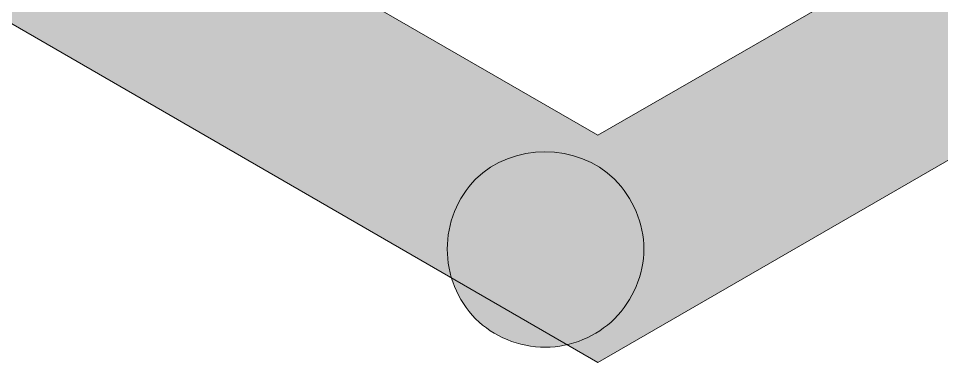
# Model space of a CAD drawing. Header units: inches. Extents: x 12.2 to 89.5, y 31 to 120.1.
# Drawn here: x 49.113 to 51.839, y 31 to 32.016 of the extents above; entities that cross this region are included whole.
import ezdxf

# ---------------------------------------------------------------- set-up
doc = ezdxf.new("R2010")
doc.units = ezdxf.units.IN
doc.header["$MEASUREMENT"] = 0
doc.layers.add('Layer 1', color=7, linetype='Continuous')

# ---------------------------------------------------------------- blocks, each defined once
blk = doc.blocks.new('block 3')
at = {"layer": 'Layer 1', "true_color": 0xffffff}
h = blk.add_hatch(color=7, dxfattribs=at)
h.dxf.hatch_style = 2
h.paths.add_polyline_path([(50.824, 31), (50.679, 31.084), (12.25, 53.271), (12.25, 97.812), (12.395, 97.896), (50.824, 120.083), (89.398, 97.812), (89.398, 53.27), (89.253, 53.186)])
h.paths.add_polyline_path([(12.831, 53.606), (50.824, 31.671), (88.817, 53.606), (88.817, 97.476), (50.824, 119.412), (12.831, 97.477)])
at = {"layer": 'Layer 1', "lineweight": 0}
for points in [[(50.824, 31), (50.679, 31.084), (12.25, 53.271), (12.25, 97.812), (12.395, 97.896), (50.824, 120.083), (89.398, 97.812), (89.398, 53.27), (89.253, 53.186), (50.824, 31)], [(12.831, 53.606), (50.824, 31.671), (88.817, 53.606), (88.817, 97.476), (50.824, 119.412), (12.831, 97.477), (12.831, 53.606)]]:
    blk.add_lwpolyline(points, dxfattribs=at)
blk = doc.blocks.new('block 5')
at = {"layer": 'Layer 1', "true_color": 0xffffff}
h = blk.add_hatch(color=7, dxfattribs=at)
h.dxf.hatch_style = 2
edge = h.paths.add_edge_path()
edge.add_spline(control_points=[(50.669, 31.045), (50.59, 31.045), (50.515, 31.077), (50.463, 31.129), (50.408, 31.184), (50.379, 31.26), (50.379, 31.335), (50.379, 31.41), (50.408, 31.486), (50.463, 31.541), (50.57, 31.649), (50.765, 31.649), (50.873, 31.541), (50.928, 31.486), (50.96, 31.41), (50.96, 31.335), (50.96, 31.26), (50.928, 31.184), (50.873, 31.129), (50.82, 31.077), (50.745, 31.045), (50.669, 31.045)], knot_values=[0, 0, 0, 0, 1, 1, 1, 2, 2, 2, 3, 3, 3, 4, 4, 4, 5, 5, 5, 6, 6, 6, 7, 7, 7, 7], degree=3, periodic=1)
at = {"layer": 'Layer 1', "lineweight": 0}
blk.add_open_spline([(50.669, 31.045), (50.59, 31.045), (50.515, 31.077), (50.463, 31.129), (50.408, 31.184), (50.379, 31.26), (50.379, 31.335), (50.379, 31.41), (50.408, 31.486), (50.463, 31.541), (50.57, 31.649), (50.765, 31.649), (50.873, 31.541), (50.928, 31.486), (50.96, 31.41), (50.96, 31.335), (50.96, 31.26), (50.928, 31.184), (50.873, 31.129), (50.82, 31.077), (50.745, 31.045), (50.669, 31.045)], degree=3, knots=[0, 0, 0, 0, 1, 1, 1, 2, 2, 2, 3, 3, 3, 4, 4, 4, 5, 5, 5, 6, 6, 6, 7, 7, 7, 7], dxfattribs=at)
blk = doc.blocks.new('block 4')
at = {"layer": 'Layer 1'}
blk.add_blockref('block 5', (0, 0), dxfattribs=at)
blk = doc.blocks.new('block 13')
at = {"layer": 'Layer 1', "true_color": 0xffffff}
h = blk.add_hatch(color=7, dxfattribs=at)
h.dxf.hatch_style = 2
edge = h.paths.add_edge_path()
edge.add_spline(control_points=[(50.669, 31.045), (50.59, 31.045), (50.515, 31.077), (50.463, 31.129), (50.408, 31.184), (50.379, 31.26), (50.379, 31.335), (50.379, 31.41), (50.408, 31.486), (50.463, 31.541), (50.57, 31.649), (50.765, 31.649), (50.873, 31.541), (50.928, 31.486), (50.96, 31.41), (50.96, 31.335), (50.96, 31.26), (50.928, 31.184), (50.873, 31.129), (50.82, 31.077), (50.745, 31.045), (50.669, 31.045)], knot_values=[0, 0, 0, 0, 1, 1, 1, 2, 2, 2, 3, 3, 3, 4, 4, 4, 5, 5, 5, 6, 6, 6, 7, 7, 7, 7], degree=3, periodic=1)
at = {"layer": 'Layer 1', "lineweight": 0}
blk.add_open_spline([(50.669, 31.045), (50.59, 31.045), (50.515, 31.077), (50.463, 31.129), (50.408, 31.184), (50.379, 31.26), (50.379, 31.335), (50.379, 31.41), (50.408, 31.486), (50.463, 31.541), (50.57, 31.649), (50.765, 31.649), (50.873, 31.541), (50.928, 31.486), (50.96, 31.41), (50.96, 31.335), (50.96, 31.26), (50.928, 31.184), (50.873, 31.129), (50.82, 31.077), (50.745, 31.045), (50.669, 31.045)], degree=3, knots=[0, 0, 0, 0, 1, 1, 1, 2, 2, 2, 3, 3, 3, 4, 4, 4, 5, 5, 5, 6, 6, 6, 7, 7, 7, 7], dxfattribs=at)
blk = doc.blocks.new('block 10')
at = {"layer": 'Layer 1'}
blk.add_blockref('block 13', (0, 0), dxfattribs=at)
blk = doc.blocks.new('block 2')
at = {"layer": 'Layer 1'}
for name in ['block 3', 'block 4', 'block 10']:
    blk.add_blockref(name, (0, 0), dxfattribs=at)

msp = doc.modelspace()

# ---------------------------------------------------------------- block references
at = {"layer": 'Layer 1'}
msp.add_blockref('block 2', (0, 0), dxfattribs=at)

doc.saveas('drawing.dxf')
